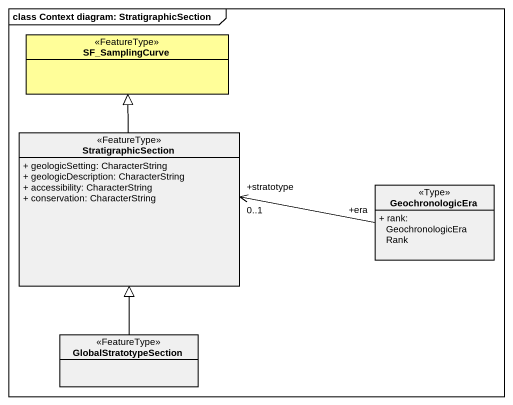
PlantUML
@startuml
mainframe class Context diagram: StratigraphicSection
hide circle
hide empty members
skinparam classAttributeIconSize 0
class SF_SamplingCurve <<FeatureType>> #FFFE99
class StratigraphicSection <<FeatureType>> #F0F0F0 {
  + geologicSetting: CharacterString
  + geologicDescription: CharacterString
  + accessibility: CharacterString
  + conservation: CharacterString
}
class GeochronologicEra <<Type>> #F0F0F0 {
  + rank: GeochronologicEraRank
}
class GlobalStratotypeSection <<FeatureType>> #F0F0F0
StratigraphicSection -up-|> SF_SamplingCurve
GeochronologicEra "+era" -left-> "+stratotype\n0..1" StratigraphicSection
GlobalStratotypeSection -up-|> StratigraphicSection
@enduml
